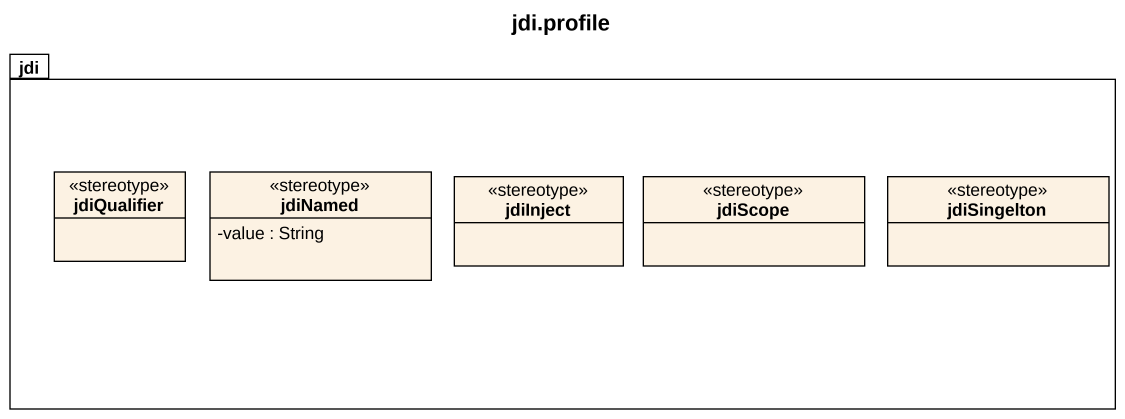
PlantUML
@startuml
title jdi.profile
hide circle
hide empty members
skinparam classAttributeIconSize 0
package jdi {
  class jdiQualifier <<stereotype>>
  class jdiNamed <<stereotype>> {
    -value : String
  }
  class jdiInject <<stereotype>>
  class jdiScope <<stereotype>>
  class jdiSingelton <<stereotype>>
}
@enduml
